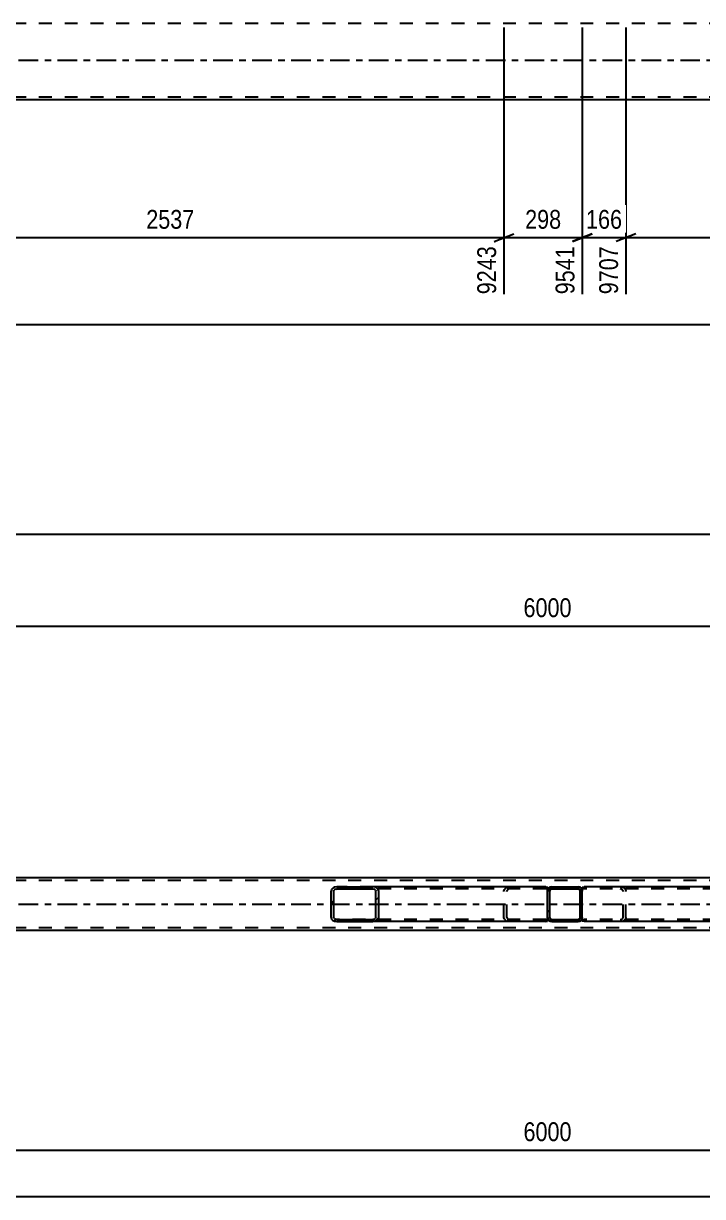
# Model space of a CAD drawing. Header units: millimetres. Extents: x -170 to 1019, y -677 to 164.
# Drawn here: x 256.7 to 359.9, y -300.4 to -122 of the extents above; entities that cross this region are included whole.
import ezdxf

# ---------------------------------------------------------------- set-up
doc = ezdxf.new("R2010")
doc.units = ezdxf.units.MM
doc.linetypes.add('DXK_LINE_DOT2', pattern=[3.9198, 1.9599, -1.9599])
doc.linetypes.add('DXK_LINE_DOT3', pattern=[5.9187, 2.979, -0.9799, 0.9799, -0.9799])
doc.styles.add('Arial Narrow', font='ARIALN.TTF', dxfattribs={"height": 0.2})

# ---------------------------------------------------------------- blocks, each defined once
blk = doc.blocks.new('Part-570387359-7927 - 7578')
at = {"color": 7, "linetype": 'DXK_LINE_DOT2'}
for p, q in [((798, -122), (-40, -122)), ((798, -133.2), (-40, -133.2)), ((798, -133.6), (-27.5, -133.6))]:
    blk.add_line(p, q, dxfattribs=at)
at = {"color": 7, "linetype": 'DXK_LINE_DOT3'}
blk.add_line((-40, -127.6), (798, -127.6), dxfattribs=at)
at = {"color": 2, "linetype": 'Continuous'}
blk.add_line((452.5, -133.6), (235.15, -133.6), dxfattribs=at)
blk = doc.blocks.new('Part-570387359-6483 - 6343')
at = {"linetype": 'Continuous'}
h = blk.add_hatch(dxfattribs=at)
h.set_pattern_fill('', scale=0.7, style=0, pattern_type=0)
h.set_pattern_definition([(45, (341.2457, -258.5324), (-1.57154, 1.57154), [])])
h.paths.add_polyline_path([(341, -258.58), (341.25, -258.53), (341.45, -258.39), (341.59, -258.19), (341.64, -257.94), (341.64, -253.94), (341.59, -253.7), (341.45, -253.49), (341.25, -253.35), (341, -253.3), (337, -253.3), (336.76, -253.35), (336.55, -253.49), (336.41, -253.7), (336.36, -253.94), (336.36, -257.94), (336.41, -258.19), (336.55, -258.39), (336.76, -258.53), (337, -258.58)])
h.paths.add_polyline_path([(336.88, -258.24), (336.77, -258.17), (336.71, -258.06), (336.68, -257.94), (336.68, -253.94), (336.71, -253.82), (336.77, -253.71), (336.88, -253.65), (337, -253.62), (341, -253.62), (341.12, -253.65), (341.23, -253.71), (341.3, -253.82), (341.32, -253.94), (341.32, -257.94), (341.3, -258.06), (341.23, -258.17), (341.12, -258.24), (341, -258.26), (337, -258.26)])
at = {"color": 7, "linetype": 'DXK_LINE_DOT2'}
for p, q in [((336.76, -253.35), (337, -253.3)), ((337, -253.3), (341, -253.3)), ((341, -253.3), (341.25, -253.35)), ((336.36, -253.94), (336.41, -253.7)), ((336.36, -257.94), (336.36, -253.94)), ((336.71, -253.82), (336.68, -253.94)), ((336.68, -257.94), (336.68, -253.94)), ((337, -253.62), (336.88, -253.65)), ((337, -253.62), (341, -253.62)), ((341.12, -253.65), (341, -253.62)), ((341.32, -253.94), (341.3, -253.82)), ((341.32, -257.94), (341.32, -253.94)), ((341.59, -253.7), (341.64, -253.94)), ((341.64, -257.94), (341.64, -253.94)), ((336.41, -258.19), (336.36, -257.94)), ((336.68, -257.94), (336.71, -258.06)), ((337, -258.58), (336.76, -258.53)), ((336.88, -258.24), (337, -258.26)), ((337, -258.26), (341, -258.26)), ((337, -258.58), (341, -258.58)), ((341, -258.26), (341.12, -258.24)), ((341.25, -258.53), (341, -258.58)), ((341.3, -258.06), (341.32, -257.94)), ((341.64, -257.94), (341.59, -258.19))]:
    blk.add_line(p, q, dxfattribs=at)
at = {"color": 2, "linetype": 'Continuous'}
for p, q in [((337, -253.3), (336.76, -253.35)), ((337, -253.3), (341, -253.3)), ((341.25, -253.35), (341, -253.3)), ((336.41, -253.7), (336.36, -253.94)), ((336.36, -257.94), (336.36, -253.94)), ((336.68, -253.94), (336.71, -253.82)), ((336.68, -257.94), (336.68, -253.94)), ((336.88, -253.65), (337, -253.62)), ((337, -253.62), (341, -253.62)), ((341, -253.62), (341.12, -253.65)), ((341.3, -253.82), (341.32, -253.94)), ((341.32, -257.94), (341.32, -253.94)), ((341.64, -253.94), (341.59, -253.7)), ((341.64, -257.94), (341.64, -253.94)), ((336.36, -257.94), (336.41, -258.19)), ((336.71, -258.06), (336.68, -257.94)), ((336.76, -258.53), (337, -258.58)), ((337, -258.26), (336.88, -258.24)), ((337, -258.26), (341, -258.26)), ((337, -258.58), (341, -258.58)), ((341.12, -258.24), (341, -258.26)), ((341, -258.58), (341.25, -258.53)), ((341.32, -257.94), (341.3, -258.06)), ((341.59, -258.19), (341.64, -257.94))]:
    blk.add_line(p, q, dxfattribs=at)
at = {"color": 7, "linetype": 'DXK_LINE_DOT2'}
for centre, radius, start, end in [((337, -253.94), 0.64, 112.5, 157.5), ((337, -253.94), 0.32, 112.5, 157.5), ((341, -253.94), 0.32, 22.5, 67.5), ((341, -253.94), 0.64, 22.5, 67.5), ((337, -257.94), 0.64, 202.5, 247.5), ((337, -257.94), 0.32, 202.5, 247.5), ((341, -257.94), 0.32, 292.5, 337.5), ((341, -257.94), 0.64, 292.5, 337.5)]:
    blk.add_arc(centre, radius, start, end, dxfattribs=at)
at = {"color": 2, "linetype": 'Continuous'}
for centre, radius, start, end in [((337, -253.94), 0.64, 112.5, 157.5), ((337, -253.94), 0.32, 112.5, 157.5), ((341, -253.94), 0.32, 22.5, 67.5), ((341, -253.94), 0.64, 22.5, 67.5), ((337, -257.94), 0.64, 202.5, 247.5), ((337, -257.94), 0.32, 202.5, 247.5), ((341, -257.94), 0.32, 292.5, 337.5), ((341, -257.94), 0.64, 292.5, 337.5)]:
    blk.add_arc(centre, radius, start, end, dxfattribs=at)
blk = doc.blocks.new('Part-570387359-6503 - 6343')
at = {"color": 7, "linetype": 'DXK_LINE_DOT2'}
for p, q in [((798, -252.34), (-40, -252.34)), ((798, -259.54), (-40, -259.54))]:
    blk.add_line(p, q, dxfattribs=at)
at = {"color": 2, "linetype": 'Continuous'}
for p, q in [((793.2, -251.94), (-35.2, -251.94)), ((793.2, -259.94), (-35.2, -259.94))]:
    blk.add_line(p, q, dxfattribs=at)
at = {"color": 7, "linetype": 'DXK_LINE_DOT3'}
blk.add_line((-40, -255.94), (798, -255.94), dxfattribs=at)
blk = doc.blocks.new('Part-570387359-6600 - 6343')
at = {"linetype": 'Continuous'}
h = blk.add_hatch(dxfattribs=at)
h.set_pattern_fill('', scale=0.7, style=0, pattern_type=0)
h.set_pattern_definition([(45, (310.1464, -258.5324), (-1.57154, 1.57154), [])])
h.paths.add_polyline_path([(309.81, -258.58), (310.15, -258.53), (310.43, -258.39), (310.62, -258.19), (310.69, -257.94), (310.69, -253.94), (310.62, -253.7), (310.43, -253.49), (310.15, -253.35), (309.81, -253.3), (304.32, -253.3), (303.98, -253.35), (303.7, -253.49), (303.51, -253.7), (303.44, -253.94), (303.44, -257.94), (303.51, -258.19), (303.7, -258.39), (303.98, -258.53), (304.32, -258.58)])
h.paths.add_polyline_path([(304.15, -258.24), (304.01, -258.17), (303.91, -258.06), (303.88, -257.94), (303.88, -253.94), (303.91, -253.82), (304.01, -253.71), (304.15, -253.65), (304.32, -253.62), (309.81, -253.62), (309.98, -253.65), (310.12, -253.71), (310.22, -253.82), (310.25, -253.94), (310.25, -257.94), (310.22, -258.06), (310.12, -258.17), (309.98, -258.24), (309.81, -258.26), (304.32, -258.26)])
at = {"color": 2, "linetype": 'Continuous'}
for p, q in [((304.32, -253.3), (303.98, -253.35)), ((304.32, -253.3), (309.81, -253.3)), ((336.1, -253.3), (309.81, -253.3)), ((310.15, -253.35), (309.81, -253.3)), ((336.1, -253.3), (336.36, -253.34)), ((303.51, -253.7), (303.44, -253.94)), ((303.44, -257.94), (303.44, -253.94)), ((303.88, -253.94), (303.91, -253.82)), ((303.88, -257.94), (303.88, -253.94)), ((304.15, -253.65), (304.32, -253.62)), ((304.32, -253.62), (309.81, -253.62)), ((309.81, -253.62), (309.98, -253.65)), ((310.22, -253.82), (310.25, -253.94)), ((310.25, -257.94), (310.25, -253.94)), ((310.69, -253.94), (310.62, -253.7)), ((310.69, -257.94), (310.69, -253.94)), ((336.36, -253.34), (336.36, -253.35)), ((336.36, -253.35), (336.36, -253.49)), ((336.36, -253.49), (336.36, -253.94)), ((303.44, -257.94), (303.51, -258.19)), ((303.91, -258.06), (303.88, -257.94)), ((303.98, -258.53), (304.32, -258.58)), ((304.32, -258.26), (304.15, -258.24)), ((304.32, -258.26), (309.81, -258.26)), ((304.32, -258.58), (309.81, -258.58)), ((309.98, -258.24), (309.81, -258.26)), ((309.81, -258.58), (310.15, -258.53)), ((336.1, -258.58), (309.81, -258.58)), ((310.25, -257.94), (310.22, -258.06)), ((310.62, -258.19), (310.69, -257.94)), ((336.1, -258.58), (336.36, -258.54)), ((336.36, -258.54), (336.36, -257.94))]:
    blk.add_line(p, q, dxfattribs=at)
at = {"color": 7, "linetype": 'DXK_LINE_DOT2'}
for p, q in [((309.81, -253.3), (304.32, -253.3)), ((330.28, -253.35), (330.61, -253.3)), ((336.1, -253.62), (304.32, -253.62)), ((329.73, -253.94), (329.8, -253.7)), ((329.73, -257.94), (329.73, -253.94)), ((330.21, -253.82), (330.17, -253.94)), ((330.17, -257.94), (330.17, -253.94)), ((330.61, -253.62), (330.44, -253.65)), ((336.27, -253.65), (336.1, -253.62)), ((336.36, -253.69), (336.27, -253.65)), ((336.36, -253.34), (336.36, -253.34)), ((336.36, -253.49), (336.36, -253.69)), ((336.36, -257.94), (336.36, -253.7)), ((336.1, -258.26), (304.32, -258.26)), ((309.81, -258.58), (304.32, -258.58)), ((329.8, -258.19), (329.73, -257.94)), ((330.17, -257.94), (330.21, -258.06)), ((330.61, -258.58), (330.28, -258.53)), ((330.44, -258.24), (330.61, -258.26)), ((336.1, -258.26), (336.27, -258.24)), ((336.27, -258.24), (336.36, -258.19))]:
    blk.add_line(p, q, dxfattribs=at)
at = {"color": 2, "linetype": 'Continuous'}
for centre, radius, start, end in [((304.18, -254.13), 0.802, 104.5547, 147.5896), ((304.25, -254.03), 0.401, 104.5547, 147.5896), ((309.88, -254.03), 0.401, 32.4104, 75.4453), ((309.94, -254.13), 0.802, 32.4104, 75.4453), ((304.18, -257.76), 0.802, 212.4104, 255.4453), ((304.25, -257.85), 0.401, 212.4104, 255.4453), ((309.88, -257.85), 0.401, 284.5547, 327.5896), ((309.94, -257.76), 0.802, 284.5547, 327.5896)]:
    blk.add_arc(centre, radius, start, end, dxfattribs=at)
at = {"color": 7, "linetype": 'DXK_LINE_DOT2'}
for centre, radius, start, end in [((330.48, -254.13), 0.802, 104.5547, 147.5896), ((330.55, -254.03), 0.401, 104.5547, 147.5896), ((330.48, -257.76), 0.802, 212.4104, 255.4453), ((330.55, -257.85), 0.401, 212.4104, 255.4453)]:
    blk.add_arc(centre, radius, start, end, dxfattribs=at)
blk = doc.blocks.new('Part-570387359-6634 - 6343')
at = {"linetype": 'Continuous'}
h = blk.add_hatch(dxfattribs=at)
h.set_pattern_fill('', scale=0.7, style=0, pattern_type=0)
h.set_pattern_definition([(45, (374.0186, -258.5324), (-1.57154, 1.57154), [])])
h.paths.add_polyline_path([(373.68, -258.58), (374.02, -258.53), (374.3, -258.39), (374.49, -258.19), (374.56, -257.94), (374.56, -253.94), (374.49, -253.7), (374.3, -253.49), (374.02, -253.35), (373.68, -253.3), (368.19, -253.3), (367.86, -253.35), (367.57, -253.49), (367.38, -253.7), (367.31, -253.94), (367.31, -257.94), (367.38, -258.19), (367.57, -258.39), (367.86, -258.53), (368.19, -258.58)])
h.paths.add_polyline_path([(368.02, -258.24), (367.88, -258.17), (367.79, -258.06), (367.75, -257.94), (367.75, -253.94), (367.79, -253.82), (367.88, -253.71), (368.02, -253.65), (368.19, -253.62), (373.68, -253.62), (373.85, -253.65), (373.99, -253.71), (374.09, -253.82), (374.12, -253.94), (374.12, -257.94), (374.09, -258.06), (373.99, -258.17), (373.85, -258.24), (373.68, -258.26), (368.19, -258.26)])
at = {"color": 2, "linetype": 'Continuous'}
for p, q in [((341.64, -253.34), (341.9, -253.3)), ((368.19, -253.3), (341.9, -253.3)), ((368.19, -253.3), (367.86, -253.35)), ((368.19, -253.3), (373.68, -253.3)), ((374.02, -253.35), (373.68, -253.3)), ((341.64, -253.34), (341.64, -253.94)), ((367.38, -253.7), (367.31, -253.94)), ((367.31, -257.94), (367.31, -253.94)), ((367.75, -253.94), (367.79, -253.82)), ((367.75, -257.94), (367.75, -253.94)), ((368.02, -253.65), (368.19, -253.62)), ((368.19, -253.62), (373.68, -253.62)), ((373.68, -253.62), (373.85, -253.65)), ((374.09, -253.82), (374.12, -253.94)), ((374.12, -257.94), (374.12, -253.94)), ((374.56, -253.94), (374.49, -253.7)), ((374.56, -257.94), (374.56, -253.94)), ((341.64, -258.53), (341.64, -257.94)), ((341.64, -258.54), (341.64, -258.53)), ((341.9, -258.58), (341.64, -258.54)), ((368.19, -258.58), (341.9, -258.58)), ((367.31, -257.94), (367.38, -258.19)), ((367.79, -258.06), (367.75, -257.94)), ((367.86, -258.53), (368.19, -258.58)), ((368.19, -258.26), (368.02, -258.24)), ((368.19, -258.26), (373.68, -258.26)), ((368.19, -258.58), (373.68, -258.58)), ((373.85, -258.24), (373.68, -258.26)), ((373.68, -258.58), (374.02, -258.53)), ((374.12, -257.94), (374.09, -258.06)), ((374.49, -258.19), (374.56, -257.94))]:
    blk.add_line(p, q, dxfattribs=at)
at = {"color": 7, "linetype": 'DXK_LINE_DOT2'}
for p, q in [((347.39, -253.3), (347.73, -253.35)), ((373.68, -253.3), (368.19, -253.3)), ((341.64, -253.34), (341.64, -253.69)), ((341.73, -253.65), (341.64, -253.69)), ((341.64, -258.39), (341.64, -253.94)), ((341.9, -253.62), (341.73, -253.65)), ((373.68, -253.62), (341.9, -253.62)), ((347.56, -253.65), (347.39, -253.62)), ((347.83, -253.94), (347.79, -253.82)), ((347.83, -257.94), (347.83, -253.94)), ((348.2, -253.7), (348.27, -253.94)), ((348.27, -257.94), (348.27, -253.94)), ((341.64, -258.19), (341.73, -258.24)), ((341.73, -258.24), (341.9, -258.26)), ((373.68, -258.26), (341.9, -258.26)), ((347.39, -258.26), (347.56, -258.24)), ((347.73, -258.53), (347.39, -258.58)), ((347.79, -258.06), (347.83, -257.94)), ((348.27, -257.94), (348.2, -258.19)), ((373.68, -258.58), (368.19, -258.58))]:
    blk.add_line(p, q, dxfattribs=at)
for centre, radius, start, end in [((347.46, -254.03), 0.401, 32.4105, 75.4453), ((347.52, -254.13), 0.802, 32.4105, 75.4453), ((347.46, -257.85), 0.401, 284.5547, 327.5895), ((347.52, -257.76), 0.802, 284.5547, 327.5895)]:
    blk.add_arc(centre, radius, start, end, dxfattribs=at)
at = {"color": 2, "linetype": 'Continuous'}
for centre, radius, start, end in [((368.06, -254.13), 0.802, 104.5547, 147.5895), ((368.12, -254.03), 0.401, 104.5547, 147.5895), ((373.75, -254.03), 0.401, 32.4105, 75.4453), ((373.82, -254.13), 0.802, 32.4105, 75.4453), ((368.06, -257.76), 0.802, 212.4105, 255.4453), ((368.12, -257.85), 0.401, 212.4105, 255.4453), ((373.75, -257.85), 0.401, 284.5547, 327.5895), ((373.82, -257.76), 0.802, 284.5547, 327.5895)]:
    blk.add_arc(centre, radius, start, end, dxfattribs=at)
blk = doc.blocks.new('StraightDimension-570387359-8595 - 7578')
at = {"color": 7, "linetype": 'Continuous'}
for p, q in [((348.27, -122.6), (348.27, -163.18)), ((449.73, -122.6), (449.73, -165.01)), ((349.77, -153.97), (346.77, -155.17)), ((348.27, -154.57), (449.73, -154.57)), ((448.23, -155.17), (451.23, -153.97))]:
    blk.add_line(p, q, dxfattribs=at)
at = {"color": 0}
blk.add_wipeout([(403.26, -153.82), (403.26, -149.62), (394.74, -149.62), (394.74, -153.82)], dxfattribs=at)
at = {"color": 0, "linetype": 'Continuous'}
blk.add_wipeout([(449.13, -155.27), (444.93, -155.27), (444.93, -165.61), (449.13, -165.61)], dxfattribs=at)
at = {"color": 3, "style": 'Arial Narrow'}
blk.add_text('2537', height=2.863, dxfattribs=at).set_placement((395.34, -153.22))
at = {"color": 3, "linetype": 'Continuous', "style": 'Arial Narrow'}
blk.add_text('12243', height=2.863, rotation=90.0002, dxfattribs=at).set_placement((448.53, -165.01))
blk = doc.blocks.new('StraightDimension-570387359-8637 - 7578')
at = {"color": 7, "linetype": 'Continuous'}
for p, q in [((228.27, -122.6), (228.27, -163.18)), ((329.73, -122.6), (329.73, -163.18)), ((229.77, -153.97), (226.77, -155.17)), ((228.27, -154.57), (329.73, -154.57)), ((328.23, -155.17), (331.23, -153.97))]:
    blk.add_line(p, q, dxfattribs=at)
at = {"color": 0}
blk.add_wipeout([(283.26, -153.82), (283.26, -149.62), (274.74, -149.62), (274.74, -153.82)], dxfattribs=at)
at = {"color": 0, "linetype": 'Continuous'}
blk.add_wipeout([(329.13, -155.27), (324.93, -155.27), (324.93, -163.78), (329.13, -163.78)], dxfattribs=at)
at = {"color": 3, "style": 'Arial Narrow'}
blk.add_text('2537', height=2.863, dxfattribs=at).set_placement((275.34, -153.22))
at = {"color": 3, "linetype": 'Continuous', "style": 'Arial Narrow'}
blk.add_text('9243', height=2.863, rotation=90.0002, dxfattribs=at).set_placement((328.53, -163.18))
blk = doc.blocks.new('StraightDimension-570387359-8611 - 7578')
at = {"color": 7, "linetype": 'Continuous'}
for p, q in [((341.64, -122.6), (341.64, -163.18)), ((348.27, -122.6), (348.27, -163.18)), ((340.14, -155.17), (343.14, -153.97)), ((341.64, -154.57), (348.27, -154.57)), ((349.77, -153.97), (346.77, -155.17))]:
    blk.add_line(p, q, dxfattribs=at)
at = {"color": 0}
blk.add_wipeout([(348.3, -153.82), (348.3, -149.62), (341.61, -149.62), (341.61, -153.82)], dxfattribs=at)
at = {"color": 0, "linetype": 'Continuous'}
blk.add_wipeout([(347.67, -155.27), (343.47, -155.27), (343.47, -163.78), (347.67, -163.78)], dxfattribs=at)
at = {"color": 3, "style": 'Arial Narrow'}
blk.add_text('166', height=2.863, dxfattribs=at).set_placement((342.21, -153.22))
at = {"color": 3, "linetype": 'Continuous', "style": 'Arial Narrow'}
blk.add_text('9707', height=2.863, rotation=90.0002, dxfattribs=at).set_placement((347.07, -163.18))
blk = doc.blocks.new('StraightDimension-570387359-8624 - 7578')
at = {"color": 7, "linetype": 'Continuous'}
for p, q in [((329.73, -122.6), (329.73, -163.18)), ((341.64, -122.6), (341.64, -163.18)), ((328.23, -155.17), (331.23, -153.97)), ((329.73, -154.57), (341.64, -154.57)), ((343.14, -153.97), (340.14, -155.17))]:
    blk.add_line(p, q, dxfattribs=at)
at = {"color": 0}
blk.add_wipeout([(339.03, -153.82), (339.03, -149.62), (332.35, -149.62), (332.35, -153.82)], dxfattribs=at)
at = {"color": 0, "linetype": 'Continuous'}
blk.add_wipeout([(341.04, -155.27), (336.84, -155.27), (336.84, -163.78), (341.04, -163.78)], dxfattribs=at)
at = {"color": 3, "style": 'Arial Narrow'}
blk.add_text('298', height=2.863, dxfattribs=at).set_placement((332.95, -153.22))
at = {"color": 3, "linetype": 'Continuous', "style": 'Arial Narrow'}
blk.add_text('9541', height=2.863, rotation=90.0002, dxfattribs=at).set_placement((340.44, -163.18))
blk = doc.blocks.new('StraightDimension-570387359-18102 - 7578')
at = {"color": 7, "linetype": 'Continuous'}
blk.add_line((-41, -167.79), (839, -167.79), dxfattribs=at)
blk = doc.blocks.new('StraightDimension-570387359-6870 - 6343')
at = {"color": 7, "linetype": 'Continuous'}
blk.add_line((235.15, -199.64), (798, -199.64), dxfattribs=at)
blk = doc.blocks.new('StraightDimension-570387359-6756 - 6343')
at = {"color": 7, "linetype": 'Continuous'}
blk.add_line((216.36, -293.32), (456.36, -293.32), dxfattribs=at)
at = {"color": 0}
blk.add_wipeout([(340.62, -292.57), (340.62, -288.37), (332.1, -288.37), (332.1, -292.57)], dxfattribs=at)
at = {"color": 3, "style": 'Arial Narrow'}
blk.add_text('6000', height=2.863, dxfattribs=at).set_placement((332.7, -291.97))
blk = doc.blocks.new('StraightDimension-570387359-6811 - 6343')
at = {"color": 7, "linetype": 'Continuous'}
blk.add_line((216.36, -213.63), (456.36, -213.63), dxfattribs=at)
at = {"color": 0}
blk.add_wipeout([(340.62, -212.88), (340.62, -208.68), (332.1, -208.68), (332.1, -212.88)], dxfattribs=at)
at = {"color": 3, "style": 'Arial Narrow'}
blk.add_text('6000', height=2.863, dxfattribs=at).set_placement((332.7, -212.28))
blk = doc.blocks.new('StraightDimension-570387359-18504 - 6343')
at = {"color": 7, "linetype": 'Continuous'}
blk.add_line((-40, -300.39), (798, -300.39), dxfattribs=at)

msp = doc.modelspace()

# ---------------------------------------------------------------- block references
for name in ['Part-570387359-7927 - 7578', 'StraightDimension-570387359-6870 - 6343', 'Part-570387359-6503 - 6343', 'Part-570387359-6600 - 6343', 'Part-570387359-6483 - 6343', 'Part-570387359-6634 - 6343', 'StraightDimension-570387359-6756 - 6343']:
    msp.add_blockref(name, (0, 0))

# ---------------------------------------------------------------- next in the draw order: block references
for name in ['StraightDimension-570387359-8637 - 7578', 'StraightDimension-570387359-8595 - 7578', 'StraightDimension-570387359-6811 - 6343', 'StraightDimension-570387359-18504 - 6343']:
    msp.add_blockref(name, (0, 0))

# ---------------------------------------------------------------- next in the draw order: block references
msp.add_blockref('StraightDimension-570387359-8611 - 7578', (0, 0))

# ---------------------------------------------------------------- next in the draw order: block references
msp.add_blockref('StraightDimension-570387359-8624 - 7578', (0, 0))

# ---------------------------------------------------------------- next in the draw order: block references
msp.add_blockref('StraightDimension-570387359-18102 - 7578', (0, 0))

doc.saveas('drawing.dxf')
